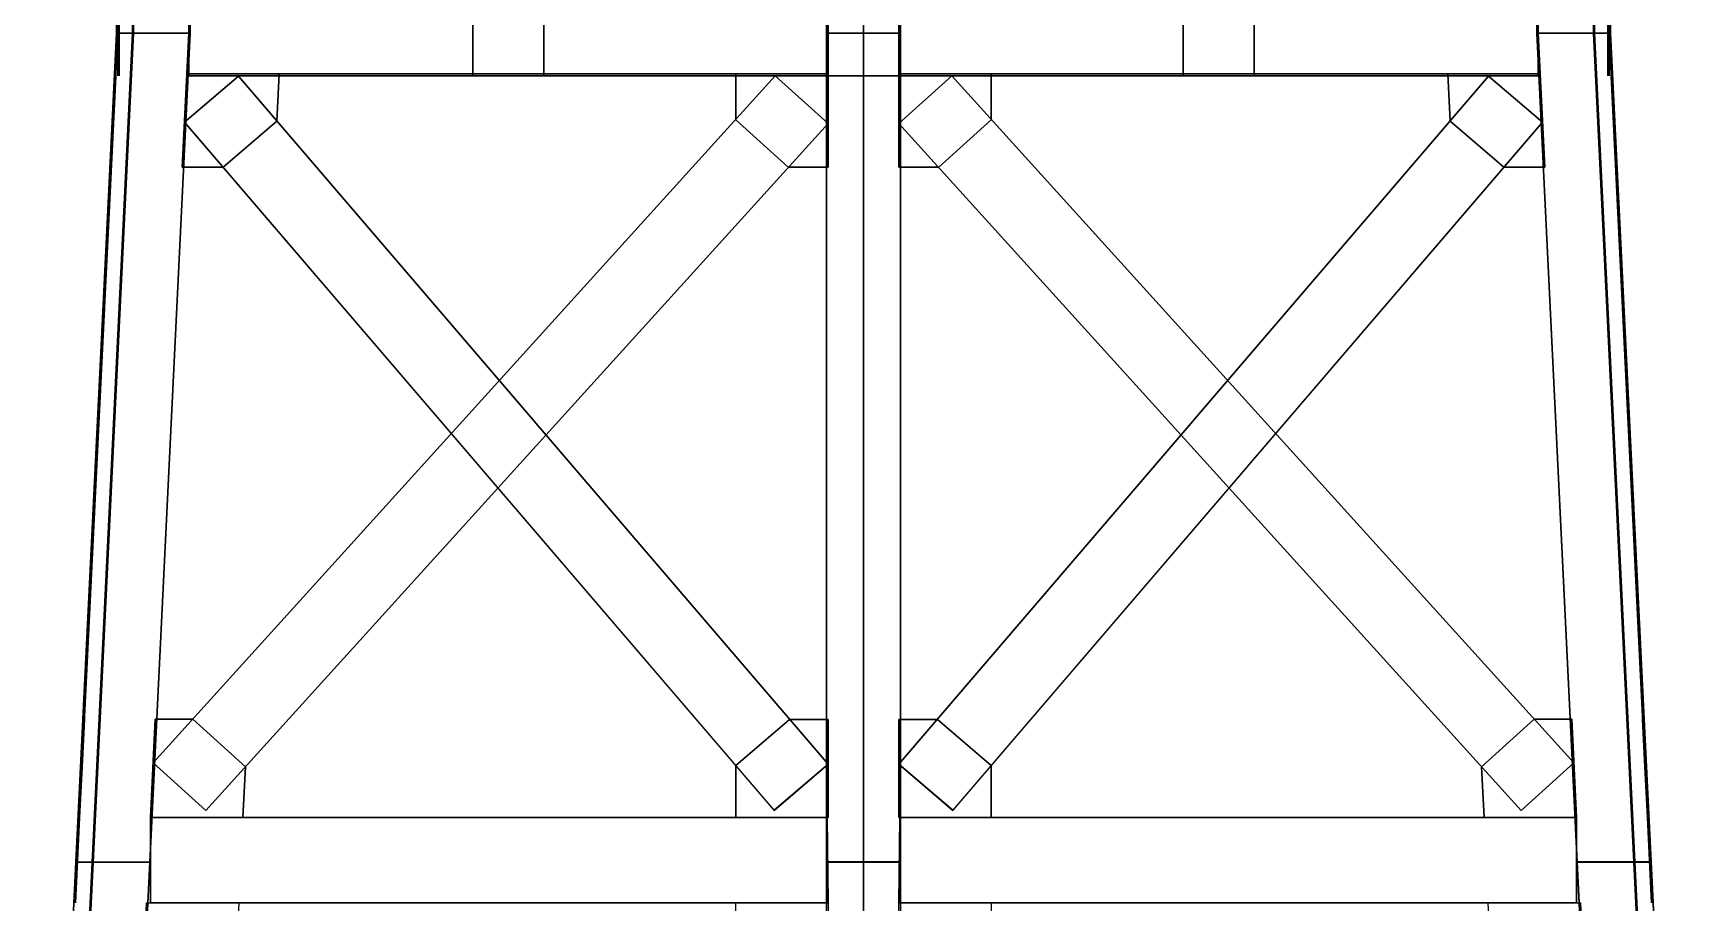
# Model space of a CAD drawing. Extents: x -24 to 24, y 14 to 139.
# Drawn here: x -2.301 to 2.301, y 115.07 to 117.48 of the extents above; entities that cross this region are included whole.
import ezdxf

# ---------------------------------------------------------------- set-up
doc = ezdxf.new("R2010")
doc.units = 0

msp = doc.modelspace()

# ---------------------------------------------------------------- linework, layer by layer
at = {"layer": 'sssss', "color": 253}
for points in [[(-2.0609, 117.603, 0.0984), (-2.0609, 117.603, 1.8701), (-2.0669, 117.4802, 1.8701), (-2.0724, 117.3671, 1.8757), (-2.0724, 117.3671, 0.0984)], [(-2.0724, 117.3671, -1.8757), (-2.0669, 117.4802, -1.8701), (-2.0609, 117.603, -1.8701), (-2.0609, 117.603, -0.0984), (-2.0724, 117.3671, -0.0984)], [(-1.8757, 117.3671, 2.0724), (-1.8701, 117.4803, 2.0669), (-1.8701, 117.6031, 2.0609), (-0.0984, 117.6031, 2.0609), (-0.0984, 117.3671, 2.0724)], [(-0.0984, 117.603, -2.0609), (-1.8701, 117.603, -2.0609), (-1.8701, 117.4802, -2.0669), (-1.8757, 117.3671, -2.0724), (-0.0984, 117.3671, -2.0724)], [(0.0984, 117.6031, 2.0609), (1.8701, 117.6031, 2.0609), (1.8701, 117.4803, 2.0669), (1.8757, 117.3671, 2.0724), (0.0984, 117.3671, 2.0724)], [(1.8757, 117.3671, -2.0724), (1.8701, 117.4802, -2.0669), (1.8701, 117.603, -2.0609), (0.0984, 117.603, -2.0609), (0.0984, 117.3671, -2.0724)], [(2.0609, 117.603, -0.0984), (2.0609, 117.603, -1.8701), (2.0669, 117.4802, -1.8701), (2.0724, 117.3671, -1.8757), (2.0724, 117.3671, -0.0984)], [(2.0724, 117.3671, 1.8757), (2.0669, 117.4802, 1.8701), (2.0609, 117.603, 1.8701), (2.0609, 117.603, 0.0984), (2.0724, 117.3671, 0.0984)], [(-2.0851, 117.1085, 1.7753), (-2.0788, 117.2364, 1.6258), (-2.0724, 117.3671, 1.6194), (-2.0724, 117.3671, 1.8757), (-2.0851, 117.1085, 1.8883)], [(-2.0786, 117.2404, 0.3543), (-2.0851, 117.1085, 0.2084), (-2.0851, 117.1085, 0.0984), (-2.0724, 117.3671, 0.0984), (-2.0724, 117.3671, 0.3543)], [(-2.0724, 117.3671, -1.8757), (-2.0724, 117.3671, -1.6194), (-2.0788, 117.2364, -1.6258), (-2.0851, 117.1085, -1.7753), (-2.0851, 117.1085, -1.8883)], [(-2.0724, 117.3671, -0.0984), (-2.0851, 117.1085, -0.0984), (-2.0851, 117.1085, -0.2084), (-2.0786, 117.2404, -0.3543), (-2.0724, 117.3671, -0.3543)], [(-1.7753, 117.1085, -2.0851), (-1.6258, 117.2364, -2.0788), (-1.6194, 117.3671, -2.0724), (-1.8757, 117.3671, -2.0724), (-1.8883, 117.1085, -2.0851)], [(-1.8757, 117.3671, 2.0724), (-1.6194, 117.3671, 2.0724), (-1.6258, 117.2364, 2.0788), (-1.7753, 117.1085, 2.0851), (-1.8883, 117.1085, 2.0851)], [(-0.3543, 117.2404, -2.0786), (-0.2084, 117.1085, -2.0851), (-0.0984, 117.1085, -2.0851), (-0.0984, 117.3671, -2.0724), (-0.3543, 117.3671, -2.0724)], [(-0.0984, 117.3671, 2.0724), (-0.0984, 117.1086, 2.0851), (-0.2084, 117.1085, 2.0851), (-0.3543, 117.2405, 2.0786), (-0.3543, 117.3671, 2.0724)], [(0.0984, 117.3671, -2.0724), (0.0984, 117.1085, -2.0851), (0.2084, 117.1085, -2.0851), (0.3543, 117.2404, -2.0786), (0.3543, 117.3671, -2.0724)], [(0.3543, 117.2405, 2.0786), (0.2084, 117.1085, 2.0851), (0.0984, 117.1086, 2.0851), (0.0984, 117.3671, 2.0724), (0.3543, 117.3671, 2.0724)], [(1.8757, 117.3671, -2.0724), (1.6194, 117.3671, -2.0724), (1.6258, 117.2364, -2.0788), (1.7753, 117.1085, -2.0851), (1.8883, 117.1085, -2.0851)], [(1.7753, 117.1085, 2.0851), (1.6258, 117.2364, 2.0788), (1.6194, 117.3671, 2.0724), (1.8757, 117.3671, 2.0724), (1.8883, 117.1085, 2.0851)], [(2.0851, 117.1085, -1.7753), (2.0788, 117.2364, -1.6258), (2.0724, 117.3671, -1.6194), (2.0724, 117.3671, -1.8757), (2.0851, 117.1085, -1.8883)], [(2.0786, 117.2404, -0.3543), (2.0851, 117.1085, -0.2084), (2.0851, 117.1085, -0.0984), (2.0724, 117.3671, -0.0984), (2.0724, 117.3671, -0.3543)], [(2.0724, 117.3671, 1.8757), (2.0724, 117.3671, 1.6194), (2.0788, 117.2364, 1.6258), (2.0851, 117.1085, 1.7753), (2.0851, 117.1085, 1.8883)], [(2.0724, 117.3671, 0.0984), (2.0851, 117.1085, 0.0984), (2.0851, 117.1085, 0.2084), (2.0786, 117.2404, 0.3543), (2.0724, 117.3671, 0.3543)], [(-2.173, 115.3064, 1.7201), (-2.1662, 115.4472, 1.7132), (-2.1597, 115.5791, 1.8592), (-2.1597, 115.5791, 1.963), (-2.173, 115.3064, 1.9762)], [(-2.1597, 115.5791, -1.963), (-2.1597, 115.5791, -1.8592), (-2.1662, 115.4472, -1.7132), (-2.173, 115.3064, -1.7201), (-2.173, 115.3064, -1.9762)], [(-2.173, 115.3064, 0.0984), (-2.1598, 115.5785, 0.0984), (-2.1598, 115.5785, 0.2048), (-2.166, 115.4507, 0.3543), (-2.173, 115.3064, 0.3543)], [(-2.166, 115.4507, -0.3543), (-2.1598, 115.5785, -0.2048), (-2.1598, 115.5785, -0.0984), (-2.173, 115.3064, -0.0984), (-2.173, 115.3064, -0.3543)], [(-1.7201, 115.3063, -2.173), (-1.7132, 115.4472, -2.1662), (-1.8592, 115.5791, -2.1597), (-1.963, 115.5791, -2.1597), (-1.9762, 115.3063, -2.173)], [(-1.963, 115.5791, 2.1597), (-1.8592, 115.5791, 2.1597), (-1.7132, 115.4472, 2.1662), (-1.7201, 115.3064, 2.173), (-1.9762, 115.3064, 2.173)], [(-0.3543, 115.4507, 2.166), (-0.2048, 115.5786, 2.1598), (-0.0984, 115.5786, 2.1598), (-0.0984, 115.3064, 2.173), (-0.3543, 115.3064, 2.173)], [(-0.0984, 115.3063, -2.173), (-0.0984, 115.5785, -2.1598), (-0.2048, 115.5785, -2.1598), (-0.3543, 115.4507, -2.166), (-0.3543, 115.3063, -2.173)], [(0.0984, 115.3064, 2.173), (0.0984, 115.5786, 2.1598), (0.2048, 115.5786, 2.1598), (0.3543, 115.4507, 2.166), (0.3543, 115.3064, 2.173)], [(0.3543, 115.4507, -2.166), (0.2048, 115.5785, -2.1598), (0.0984, 115.5785, -2.1598), (0.0984, 115.3063, -2.173), (0.3543, 115.3063, -2.173)], [(1.963, 115.5791, -2.1597), (1.8592, 115.5791, -2.1597), (1.7132, 115.4472, -2.1662), (1.7201, 115.3063, -2.173), (1.9762, 115.3063, -2.173)], [(1.7201, 115.3064, 2.173), (1.7132, 115.4472, 2.1662), (1.8592, 115.5791, 2.1597), (1.963, 115.5791, 2.1597), (1.9762, 115.3064, 2.173)], [(2.173, 115.3064, -1.7201), (2.1662, 115.4472, -1.7132), (2.1597, 115.5791, -1.8592), (2.1597, 115.5791, -1.963), (2.173, 115.3064, -1.9762)], [(2.1597, 115.5791, 1.963), (2.1597, 115.5791, 1.8592), (2.1662, 115.4472, 1.7132), (2.173, 115.3064, 1.7201), (2.173, 115.3064, 1.9762)], [(2.173, 115.3064, -0.0984), (2.1598, 115.5785, -0.0984), (2.1598, 115.5785, -0.2048), (2.166, 115.4507, -0.3543), (2.173, 115.3064, -0.3543)], [(2.166, 115.4507, 0.3543), (2.1598, 115.5785, 0.2048), (2.1598, 115.5785, 0.0984), (2.173, 115.3064, 0.0984), (2.173, 115.3064, 0.3543)], [(-1.9877, 115.0704, 2.1846), (-1.7316, 115.0704, 2.1846), (-1.738, 114.9398, 2.191), (-1.8876, 114.812, 2.1972), (-2.0004, 114.812, 2.1972)], [(-0.3543, 114.9437, 2.1908), (-0.3543, 115.0704, 2.1846), (-0.0984, 115.0704, 2.1846), (-0.0984, 114.8119, 2.1972), (-0.2084, 114.8119, 2.1972)], [(0.0984, 114.8119, 2.1972), (0.0984, 115.0704, 2.1846), (0.3543, 115.0704, 2.1846), (0.3543, 114.9437, 2.1908), (0.2084, 114.8119, 2.1972)], [(1.8876, 114.812, 2.1972), (1.738, 114.9398, 2.191), (1.7316, 115.0704, 2.1846), (1.9877, 115.0704, 2.1846), (2.0004, 114.812, 2.1972)]]:
    msp.add_polyline3d(points, close=True, dxfattribs=at)
for points in [[(-2.0669, 117.3622, -0.1024), (-2.0669, 121.9015, -0.1024), (-2.0669, 121.9015, 0.1023), (-2.0669, 117.3622, 0.1023)], [(-0.1024, 117.3622, 2.0669), (-0.1024, 121.9016, 2.0669), (0.1023, 121.9016, 2.0669), (0.1023, 117.3622, 2.0669)], [(0.1024, 117.3621, -2.0669), (0.1024, 121.9015, -2.0669), (-0.1023, 121.9015, -2.0669), (-0.1023, 117.3621, -2.0669)], [(2.0669, 117.3622, 0.1024), (2.0669, 121.9015, 0.1024), (2.0669, 121.9015, -0.1023), (2.0669, 117.3622, -0.1023)], [(-2.063, 117.3621, 0.8858), (-2.063, 121.5664, 0.8858), (-2.063, 121.5664, 1.0827), (-2.063, 117.3621, 1.0827)], [(-2.063, 117.3621, -1.0827), (-2.063, 121.5664, -1.0827), (-2.063, 121.5664, -0.8858), (-2.063, 117.3621, -0.8858)], [(-1.0827, 117.3622, 2.063), (-1.0827, 121.5665, 2.063), (-0.8858, 121.5665, 2.063), (-0.8858, 117.3622, 2.063)], [(-0.8858, 117.3621, -2.063), (-0.8858, 121.5664, -2.063), (-1.0827, 121.5664, -2.063), (-1.0827, 117.3621, -2.063)], [(0.8858, 117.3622, 2.063), (0.8858, 121.5665, 2.063), (1.0827, 121.5665, 2.063), (1.0827, 117.3622, 2.063)], [(1.0827, 117.3621, -2.063), (1.0827, 121.5664, -2.063), (0.8858, 121.5664, -2.063), (0.8858, 117.3621, -2.063)], [(2.063, 117.3621, -0.8858), (2.063, 121.5664, -0.8858), (2.063, 121.5664, -1.0827), (2.063, 117.3621, -1.0827)], [(2.063, 117.3621, 1.0827), (2.063, 121.5664, 1.0827), (2.063, 121.5664, 0.8858), (2.063, 117.3621, 0.8858)], [(-2.0709, 117.4799, -1.8661), (-2.0708, 119.7401, -1.8661), (-2.0259, 119.7401, -1.8661), (-2.0259, 117.4799, -1.8661)], [(-2.0709, 117.4799, -2.0709), (-2.0708, 119.7401, -2.0708), (-2.0708, 119.7401, -1.8661), (-2.0709, 117.4799, -1.8661)], [(-1.8661, 117.4799, -2.0709), (-1.8661, 119.7401, -2.0708), (-2.0708, 119.7401, -2.0708), (-2.0709, 117.4799, -2.0709)], [(-2.0709, 117.4799, 2.0709), (-2.0708, 119.7401, 2.0708), (-1.8661, 119.7401, 2.0708), (-1.8661, 117.4799, 2.0709)], [(-2.0709, 117.4799, 1.8661), (-2.0708, 119.7401, 1.8661), (-2.0708, 119.7401, 2.0708), (-2.0709, 117.4799, 2.0709)], [(-2.0259, 117.4799, 1.8661), (-2.0259, 119.7401, 1.8661), (-2.0708, 119.7401, 1.8661), (-2.0709, 117.4799, 1.8661)], [(-2.0709, 117.4799, 0.1024), (-2.0708, 119.7401, 0.1023), (-2.0236, 119.7401, 0.1024), (-2.0236, 117.4799, 0.1024)], [(-2.0709, 117.4799, 0), (-2.0708, 119.7401, 0), (-2.0708, 119.7401, 0.1023), (-2.0709, 117.4799, 0.1024)], [(-2.0709, 117.4799, -0.1024), (-2.0708, 119.7401, -0.1024), (-2.0708, 119.7401, 0), (-2.0709, 117.4799, 0)], [(-2.0236, 117.4799, -0.1024), (-2.0236, 119.7401, -0.1024), (-2.0708, 119.7401, -0.1024), (-2.0709, 117.4799, -0.1024)], [(-1.8661, 117.4799, -2.0259), (-1.8661, 119.7401, -2.0259), (-1.8661, 119.7401, -2.0708), (-1.8661, 117.4799, -2.0709)], [(-1.8661, 117.4799, 2.0709), (-1.8661, 119.7401, 2.0708), (-1.8661, 119.7401, 2.0259), (-1.8661, 117.4799, 2.0259)], [(-0.1024, 117.4799, 2.0709), (-0.1024, 119.7402, 2.0708), (0, 119.7402, 2.0708), (0, 117.4799, 2.0709)], [(-0.1024, 117.4799, 2.0236), (-0.1024, 119.7402, 2.0236), (-0.1024, 119.7402, 2.0708), (-0.1024, 117.4799, 2.0709)], [(-0.1024, 117.4799, -2.0709), (-0.1023, 119.7401, -2.0708), (-0.1024, 119.7401, -2.0236), (-0.1024, 117.4799, -2.0236)], [(0, 117.4799, -2.0709), (0, 119.7401, -2.0708), (-0.1023, 119.7401, -2.0708), (-0.1024, 117.4799, -2.0709)], [(0, 117.4799, 2.0709), (0, 119.7402, 2.0708), (0.1023, 119.7402, 2.0708), (0.1024, 117.4799, 2.0709)], [(0.1024, 117.4799, -2.0709), (0.1024, 119.7401, -2.0708), (0, 119.7401, -2.0708), (0, 117.4799, -2.0709)], [(0.1024, 117.4799, 2.0709), (0.1023, 119.7402, 2.0708), (0.1024, 119.7402, 2.0236), (0.1024, 117.4799, 2.0236)], [(0.1024, 117.4799, -2.0236), (0.1024, 119.7401, -2.0236), (0.1024, 119.7401, -2.0708), (0.1024, 117.4799, -2.0709)], [(1.8661, 117.4799, 2.0709), (1.8661, 119.7402, 2.0708), (2.0708, 119.7402, 2.0708), (2.0709, 117.4799, 2.0709)], [(1.8661, 117.4799, 2.0259), (1.8661, 119.7402, 2.0259), (1.8661, 119.7402, 2.0708), (1.8661, 117.4799, 2.0709)], [(1.8661, 117.4799, -2.0709), (1.8661, 119.7401, -2.0708), (1.8661, 119.7401, -2.0259), (1.8661, 117.4799, -2.0259)], [(2.0709, 117.4799, -2.0709), (2.0708, 119.7401, -2.0708), (1.8661, 119.7401, -2.0708), (1.8661, 117.4799, -2.0709)], [(2.0709, 117.4799, -0.1024), (2.0708, 119.7401, -0.1023), (2.0236, 119.7401, -0.1024), (2.0236, 117.4799, -0.1024)], [(2.0236, 117.4799, 0.1024), (2.0236, 119.7401, 0.1024), (2.0708, 119.7401, 0.1024), (2.0709, 117.4799, 0.1024)], [(2.0709, 117.4799, 1.8661), (2.0708, 119.7402, 1.8661), (2.0259, 119.7402, 1.8661), (2.0259, 117.4799, 1.8661)], [(2.0259, 117.4799, -1.8661), (2.0259, 119.7401, -1.8661), (2.0708, 119.7401, -1.8661), (2.0709, 117.4799, -1.8661)], [(2.0709, 117.4799, 2.0709), (2.0708, 119.7402, 2.0708), (2.0708, 119.7402, 1.8661), (2.0709, 117.4799, 1.8661)], [(2.0709, 117.4799, -1.8661), (2.0708, 119.7401, -1.8661), (2.0708, 119.7401, -2.0708), (2.0709, 117.4799, -2.0709)], [(2.0709, 117.4799, 0), (2.0708, 119.7401, 0), (2.0708, 119.7401, -0.1023), (2.0709, 117.4799, -0.1024)], [(2.0709, 117.4799, 0.1024), (2.0708, 119.7401, 0.1024), (2.0708, 119.7401, 0), (2.0709, 117.4799, 0)], [(-2.065, 117.3622, 1.8701), (-2.065, 117.3622, 0.1023), (-2.065, 117.5984, 0.1023), (-2.065, 117.5984, 1.8701)], [(-2.065, 117.3622, -1.8701), (-2.065, 117.5984, -1.8701), (-2.065, 117.5984, -0.1024), (-2.065, 117.3622, -0.1024)], [(-1.8701, 117.3622, 2.065), (-1.8701, 117.5984, 2.065), (-0.1024, 117.5984, 2.065), (-0.1024, 117.3622, 2.065)], [(-1.8701, 117.3621, -2.065), (-0.1023, 117.3621, -2.065), (-0.1023, 117.5983, -2.065), (-1.8701, 117.5983, -2.065)], [(1.8701, 117.3622, 2.065), (0.1023, 117.3622, 2.065), (0.1023, 117.5984, 2.065), (1.8701, 117.5984, 2.065)], [(1.8701, 117.3621, -2.065), (1.8701, 117.5983, -2.065), (0.1024, 117.5983, -2.065), (0.1024, 117.3621, -2.065)], [(2.065, 117.3622, -1.8701), (2.065, 117.3622, -0.1023), (2.065, 117.5984, -0.1023), (2.065, 117.5984, -1.8701)], [(2.065, 117.3622, 1.8701), (2.065, 117.5984, 1.8701), (2.065, 117.5984, 0.1024), (2.065, 117.3622, 0.1024)], [(-2.183, 115.1834, -1.9782), (-2.0709, 117.4799, -1.8661), (-2.0259, 117.4799, -1.8661), (-2.138, 115.1834, -1.9782)], [(-2.183, 115.1834, -2.183), (-2.0709, 117.4799, -2.0709), (-2.0709, 117.4799, -1.8661), (-2.183, 115.1834, -1.9782)], [(-1.9783, 115.1834, -2.183), (-1.8661, 117.4799, -2.0709), (-2.0709, 117.4799, -2.0709), (-2.183, 115.1834, -2.183)], [(-2.183, 115.1834, 2.183), (-2.0709, 117.4799, 2.0709), (-1.8661, 117.4799, 2.0709), (-1.9782, 115.1834, 2.183)], [(-2.183, 115.1834, 1.9783), (-2.0709, 117.4799, 1.8661), (-2.0709, 117.4799, 2.0709), (-2.183, 115.1834, 2.183)], [(-2.138, 115.1834, 1.9783), (-2.0259, 117.4799, 1.8661), (-2.0709, 117.4799, 1.8661), (-2.183, 115.1834, 1.9783)], [(-2.183, 115.1834, 0.1023), (-2.0709, 117.4799, 0.1024), (-2.0236, 117.4799, 0.1024), (-2.1357, 115.1834, 0.1024)], [(-2.183, 115.1834, 0), (-2.0709, 117.4799, 0), (-2.0709, 117.4799, 0.1024), (-2.183, 115.1834, 0.1023)], [(-2.183, 115.1834, -0.1024), (-2.0709, 117.4799, -0.1024), (-2.0709, 117.4799, 0), (-2.183, 115.1834, 0)], [(-2.1357, 115.1834, -0.1024), (-2.0236, 117.4799, -0.1024), (-2.0709, 117.4799, -0.1024), (-2.183, 115.1834, -0.1024)], [(-1.9783, 115.1834, -2.138), (-1.8661, 117.4799, -2.0259), (-1.8661, 117.4799, -2.0709), (-1.9783, 115.1834, -2.183)], [(-1.9782, 115.1834, 2.183), (-1.8661, 117.4799, 2.0709), (-1.8661, 117.4799, 2.0259), (-1.9782, 115.1834, 2.138)], [(-0.1023, 115.1834, -2.183), (-0.1024, 117.4799, -2.0709), (-0.1024, 117.4799, -2.0236), (-0.1024, 115.1834, -2.1357)], [(0, 115.1834, -2.183), (0, 117.4799, -2.0709), (-0.1024, 117.4799, -2.0709), (-0.1023, 115.1834, -2.183)], [(-0.1024, 115.1835, 2.183), (-0.1024, 117.4799, 2.0709), (0, 117.4799, 2.0709), (0, 115.1835, 2.183)], [(-0.1024, 115.1835, 2.1357), (-0.1024, 117.4799, 2.0236), (-0.1024, 117.4799, 2.0709), (-0.1024, 115.1835, 2.183)], [(0.1024, 115.1834, -2.183), (0.1024, 117.4799, -2.0709), (0, 117.4799, -2.0709), (0, 115.1834, -2.183)], [(0, 115.1835, 2.183), (0, 117.4799, 2.0709), (0.1024, 117.4799, 2.0709), (0.1023, 115.1835, 2.183)], [(0.1023, 115.1835, 2.183), (0.1024, 117.4799, 2.0709), (0.1024, 117.4799, 2.0236), (0.1024, 115.1835, 2.1357)], [(0.1024, 115.1834, -2.1357), (0.1024, 117.4799, -2.0236), (0.1024, 117.4799, -2.0709), (0.1024, 115.1834, -2.183)], [(1.9783, 115.1835, 2.183), (1.8661, 117.4799, 2.0709), (2.0709, 117.4799, 2.0709), (2.183, 115.1835, 2.183)], [(1.9783, 115.1835, 2.138), (1.8661, 117.4799, 2.0259), (1.8661, 117.4799, 2.0709), (1.9783, 115.1835, 2.183)], [(1.9782, 115.1834, -2.183), (1.8661, 117.4799, -2.0709), (1.8661, 117.4799, -2.0259), (1.9782, 115.1834, -2.138)], [(2.183, 115.1834, -2.183), (2.0709, 117.4799, -2.0709), (1.8661, 117.4799, -2.0709), (1.9782, 115.1834, -2.183)], [(2.183, 115.1834, -0.1023), (2.0709, 117.4799, -0.1024), (2.0236, 117.4799, -0.1024), (2.1357, 115.1834, -0.1024)], [(2.1357, 115.1834, 0.1024), (2.0236, 117.4799, 0.1024), (2.0709, 117.4799, 0.1024), (2.183, 115.1834, 0.1024)], [(2.183, 115.1835, 1.9782), (2.0709, 117.4799, 1.8661), (2.0259, 117.4799, 1.8661), (2.138, 115.1835, 1.9782)], [(2.138, 115.1834, -1.9783), (2.0259, 117.4799, -1.8661), (2.0709, 117.4799, -1.8661), (2.183, 115.1834, -1.9783)], [(2.183, 115.1835, 2.183), (2.0709, 117.4799, 2.0709), (2.0709, 117.4799, 1.8661), (2.183, 115.1835, 1.9782)], [(2.183, 115.1834, -1.9783), (2.0709, 117.4799, -1.8661), (2.0709, 117.4799, -2.0709), (2.183, 115.1834, -2.183)], [(2.183, 115.1834, 0), (2.0709, 117.4799, 0), (2.0709, 117.4799, -0.1024), (2.183, 115.1834, -0.1023)], [(2.183, 115.1834, 0.1024), (2.0709, 117.4799, 0.1024), (2.0709, 117.4799, 0), (2.183, 115.1834, 0)], [(-2.1657, 115.4582, -1.9687), (-2.0728, 117.3618, -0.2444), (-2.0793, 117.2299, -0.0984), (-2.1722, 115.3263, -1.8227)], [(-2.0728, 117.3618, 0.2444), (-2.1657, 115.4582, 1.9687), (-2.1722, 115.3263, 1.8227), (-2.0793, 117.2299, 0.0984)], [(-2.0729, 117.3611, -1.7327), (-2.1659, 115.4544, -0.0984), (-2.1722, 115.3266, -0.2479), (-2.0791, 117.2332, -1.8822)], [(-2.1659, 115.4544, 0.0984), (-2.0729, 117.3611, 1.7327), (-2.0791, 117.2332, 1.8822), (-2.1722, 115.3266, 0.2479)], [(-1.9687, 115.4583, 2.1657), (-0.2444, 117.3619, 2.0728), (-0.0984, 117.23, 2.0793), (-1.8227, 115.3264, 2.1722)], [(-0.2444, 117.3618, -2.0728), (-1.9687, 115.4582, -2.1657), (-1.8227, 115.3263, -2.1722), (-0.0984, 117.2299, -2.0793)], [(-0.0984, 115.4544, -2.1659), (-1.7327, 117.3611, -2.0729), (-1.8822, 117.2332, -2.0791), (-0.2479, 115.3265, -2.1722)], [(-1.7327, 117.3611, 2.0729), (-0.0984, 115.4545, 2.1659), (-0.2479, 115.3266, 2.1722), (-1.8822, 117.2333, 2.0791)], [(0.2444, 117.3619, 2.0728), (1.9687, 115.4583, 2.1657), (1.8227, 115.3264, 2.1722), (0.0984, 117.23, 2.0793)], [(1.9687, 115.4582, -2.1657), (0.2444, 117.3618, -2.0728), (0.0984, 117.2299, -2.0793), (1.8227, 115.3263, -2.1722)], [(1.7327, 117.3611, -2.0729), (0.0984, 115.4544, -2.1659), (0.2479, 115.3265, -2.1722), (1.8822, 117.2332, -2.0791)], [(0.0984, 115.4545, 2.1659), (1.7327, 117.3611, 2.0729), (1.8822, 117.2333, 2.0791), (0.2479, 115.3266, 2.1722)], [(2.1657, 115.4582, 1.9687), (2.0728, 117.3618, 0.2444), (2.0793, 117.2299, 0.0984), (2.1722, 115.3263, 1.8227)], [(2.0728, 117.3618, -0.2444), (2.1657, 115.4582, -1.9687), (2.1722, 115.3263, -1.8227), (2.0793, 117.2299, -0.0984)], [(2.0729, 117.3611, 1.7327), (2.1659, 115.4544, 0.0984), (2.1722, 115.3266, 0.2479), (2.0791, 117.2332, 1.8822)], [(2.1659, 115.4544, -0.0984), (2.0729, 117.3611, -1.7327), (2.0791, 117.2332, -1.8822), (2.1722, 115.3266, -0.2479)], [(-2.1846, 115.0704, -0.0984), (-2.1847, 115.0704, -1.9763), (-2.173, 115.3064, -1.9762), (-2.173, 115.3064, -0.1011)], [(-2.1847, 115.0704, 1.9763), (-2.1846, 115.0704, 0.0984), (-2.173, 115.3064, 0.1011), (-2.1732, 115.3064, 1.9763)], [(-0.0984, 115.0705, 2.1846), (-1.9763, 115.0705, 2.1847), (-1.9762, 115.3064, 2.173), (-0.1011, 115.3064, 2.173)], [(-1.9763, 115.0704, -2.1847), (-0.0984, 115.0704, -2.1846), (-0.1011, 115.3063, -2.173), (-1.9763, 115.3063, -2.1732)], [(1.9763, 115.0705, 2.1847), (0.0984, 115.0705, 2.1846), (0.1011, 115.3064, 2.173), (1.9763, 115.3064, 2.1732)], [(0.0984, 115.0704, -2.1846), (1.9763, 115.0704, -2.1847), (1.9762, 115.3063, -2.173), (0.1011, 115.3063, -2.173)], [(2.1846, 115.0704, 0.0984), (2.1847, 115.0704, 1.9763), (2.173, 115.3064, 1.9762), (2.173, 115.3064, 0.1011)], [(2.1847, 115.0704, -1.9763), (2.1846, 115.0704, -0.0984), (2.173, 115.3064, -0.1011), (2.1732, 115.3064, -1.9763)], [(-2.3015, 112.7558, -2.096), (-2.183, 115.1834, -1.9782), (-2.138, 115.1834, -1.9782), (-2.2565, 112.7558, -2.096)], [(-2.3015, 112.7558, -2.3007), (-2.183, 115.1834, -2.183), (-2.183, 115.1834, -1.9782), (-2.3015, 112.7558, -2.096)], [(-2.0967, 112.7558, -2.3007), (-1.9783, 115.1834, -2.183), (-2.183, 115.1834, -2.183), (-2.3015, 112.7558, -2.3007)], [(-2.3007, 112.7559, 2.3015), (-2.183, 115.1834, 2.183), (-1.9782, 115.1834, 2.183), (-2.096, 112.7559, 2.3015)], [(-2.3007, 112.7559, 2.0967), (-2.183, 115.1834, 1.9783), (-2.183, 115.1834, 2.183), (-2.3007, 112.7559, 2.3015)], [(-2.2558, 112.7559, 2.0967), (-2.138, 115.1834, 1.9783), (-2.183, 115.1834, 1.9783), (-2.3007, 112.7559, 2.0967)], [(-2.3007, 112.7559, 0.1024), (-2.183, 115.1834, 0.1023), (-2.1357, 115.1834, 0.1024), (-2.2535, 112.7559, 0.1024)], [(-2.3007, 112.7559, 0), (-2.183, 115.1834, 0), (-2.183, 115.1834, 0.1023), (-2.3007, 112.7559, 0.1024)], [(-2.3007, 112.7559, -0.1024), (-2.183, 115.1834, -0.1024), (-2.183, 115.1834, 0), (-2.3007, 112.7559, 0)], [(-2.2535, 112.7559, -0.1024), (-2.1357, 115.1834, -0.1024), (-2.183, 115.1834, -0.1024), (-2.3007, 112.7559, -0.1024)], [(-2.0967, 112.7558, -2.2558), (-1.9783, 115.1834, -2.138), (-1.9783, 115.1834, -2.183), (-2.0967, 112.7558, -2.3007)], [(-2.096, 112.7559, 2.3015), (-1.9782, 115.1834, 2.183), (-1.9782, 115.1834, 2.138), (-2.096, 112.7559, 2.2565)], [(-0.1024, 112.7559, 2.3007), (-0.1024, 115.1835, 2.183), (0, 115.1835, 2.183), (0, 112.7559, 2.3007)], [(-0.1024, 112.7559, 2.2535), (-0.1024, 115.1835, 2.1357), (-0.1024, 115.1835, 2.183), (-0.1024, 112.7559, 2.3007)], [(-0.1024, 112.7558, -2.3007), (-0.1023, 115.1834, -2.183), (-0.1024, 115.1834, -2.1357), (-0.1024, 112.7558, -2.2535)], [(0, 112.7558, -2.3007), (0, 115.1834, -2.183), (-0.1023, 115.1834, -2.183), (-0.1024, 112.7558, -2.3007)], [(0, 112.7559, 2.3007), (0, 115.1835, 2.183), (0.1023, 115.1835, 2.183), (0.1024, 112.7559, 2.3007)], [(0.1024, 112.7558, -2.3007), (0.1024, 115.1834, -2.183), (0, 115.1834, -2.183), (0, 112.7558, -2.3007)], [(0.1024, 112.7559, 2.3007), (0.1023, 115.1835, 2.183), (0.1024, 115.1835, 2.1357), (0.1024, 112.7559, 2.2535)], [(0.1024, 112.7558, -2.2535), (0.1024, 115.1834, -2.1357), (0.1024, 115.1834, -2.183), (0.1024, 112.7558, -2.3007)], [(2.096, 112.7559, -2.3015), (1.9782, 115.1834, -2.183), (1.9782, 115.1834, -2.138), (2.096, 112.7559, -2.2565)], [(2.3007, 112.7559, -2.3015), (2.183, 115.1834, -2.183), (1.9782, 115.1834, -2.183), (2.096, 112.7559, -2.3015)], [(2.0967, 112.7559, 2.3007), (1.9783, 115.1835, 2.183), (2.183, 115.1835, 2.183), (2.3015, 112.7559, 2.3007)], [(2.0967, 112.7559, 2.2558), (1.9783, 115.1835, 2.138), (1.9783, 115.1835, 2.183), (2.0967, 112.7559, 2.3007)], [(2.3007, 112.7559, -0.1024), (2.183, 115.1834, -0.1023), (2.1357, 115.1834, -0.1024), (2.2535, 112.7559, -0.1024)], [(2.2535, 112.7559, 0.1024), (2.1357, 115.1834, 0.1024), (2.183, 115.1834, 0.1024), (2.3007, 112.7559, 0.1024)], [(2.3015, 112.7559, 2.096), (2.183, 115.1835, 1.9782), (2.138, 115.1835, 1.9782), (2.2565, 112.7559, 2.096)], [(2.2558, 112.7559, -2.0967), (2.138, 115.1834, -1.9783), (2.183, 115.1834, -1.9783), (2.3007, 112.7559, -2.0967)], [(2.3015, 112.7559, 2.3007), (2.183, 115.1835, 2.183), (2.183, 115.1835, 1.9782), (2.3015, 112.7559, 2.096)], [(2.3007, 112.7559, -2.0967), (2.183, 115.1834, -1.9783), (2.183, 115.1834, -2.183), (2.3007, 112.7559, -2.3015)], [(2.3007, 112.7559, 0), (2.183, 115.1834, 0), (2.183, 115.1834, -0.1023), (2.3007, 112.7559, -0.1024)], [(2.3007, 112.7559, 0.1024), (2.183, 115.1834, 0.1024), (2.183, 115.1834, 0), (2.3007, 112.7559, 0)]]:
    msp.add_3dface(points, dxfattribs=at)

doc.saveas('drawing.dxf')
